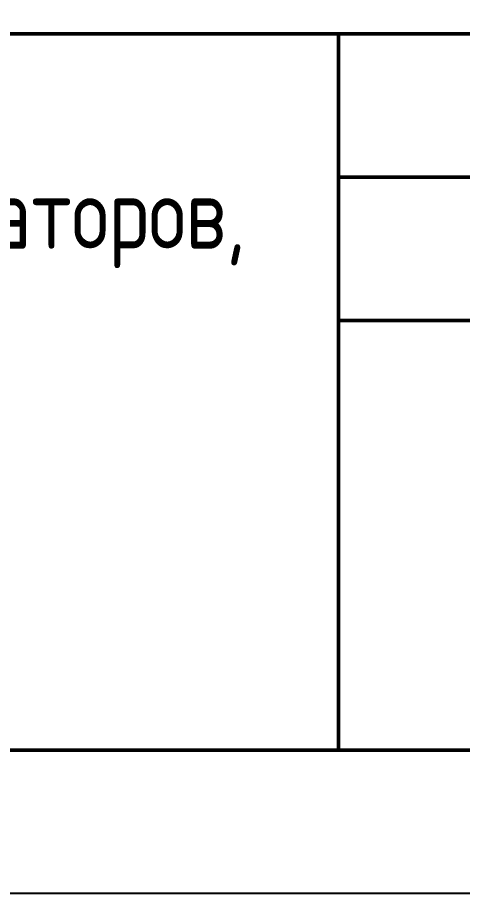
# Model space of a CAD drawing. Header units: millimetres. Extents: x -1117 to 5358, y -90 to 1610.
# Drawn here: x -276.21 to -260.67, y 0 to 30.57 of the extents above; entities that cross this region are included whole.
import ezdxf

# ---------------------------------------------------------------- set-up
doc = ezdxf.new("R2010")
doc.units = ezdxf.units.MM
doc.styles.add('Gost_type_A', font='GOST_A.TTF')

# ---------------------------------------------------------------- blocks, each defined once
blk = doc.blocks.new('Формат_А4')
blk.add_lwpolyline([(0, 297), (0, 0), (-210, 0), (-210, 297)], close=True)
at = {"lineweight": 50}
blk.add_lwpolyline([(-190, 292), (-5, 292), (-5, 5), (-190, 5)], close=True, dxfattribs=at)
blk = doc.blocks.new('Штамп большой нижний текстовый')
at = {"lineweight": 50}
for points in [[(-120, 25), (0, 25), (0, 40), (-120, 40)], [(-120, 25), (-50, 25), (-50, 0), (-120, 0)], [(-50, 20), (-50, 25), (-35, 25), (-35, 20)], [(-50, 15), (0, 15), (0, 0), (-50, 0)]]:
    blk.add_lwpolyline(points, close=True, dxfattribs=at)
blk.add_lwpolyline([(-50, 15), (-50, 20), (-45, 20), (-45, 15)], close=True)

msp = doc.modelspace()

# ---------------------------------------------------------------- block references
at = {"color": 1}
for name, p in [('Формат_А4', (-210, 0)), ('Штамп большой нижний текстовый', (-215, 5))]:
    msp.add_blockref(name, p, dxfattribs=at)

# ---------------------------------------------------------------- texts
at = {"insert": (-300, 20), "char_height": 2.5, "width": 68, "attachment_point": 5, "line_spacing_factor": 0.9, "style": 'Gost_type_A'}
msp.add_mtext('Шкаф защит батареи статических конденсаторов, АУВ, УРОВ\\PШЭТ 431.02-0-ЮИРЗ', dxfattribs=at)

doc.saveas('drawing.dxf')
